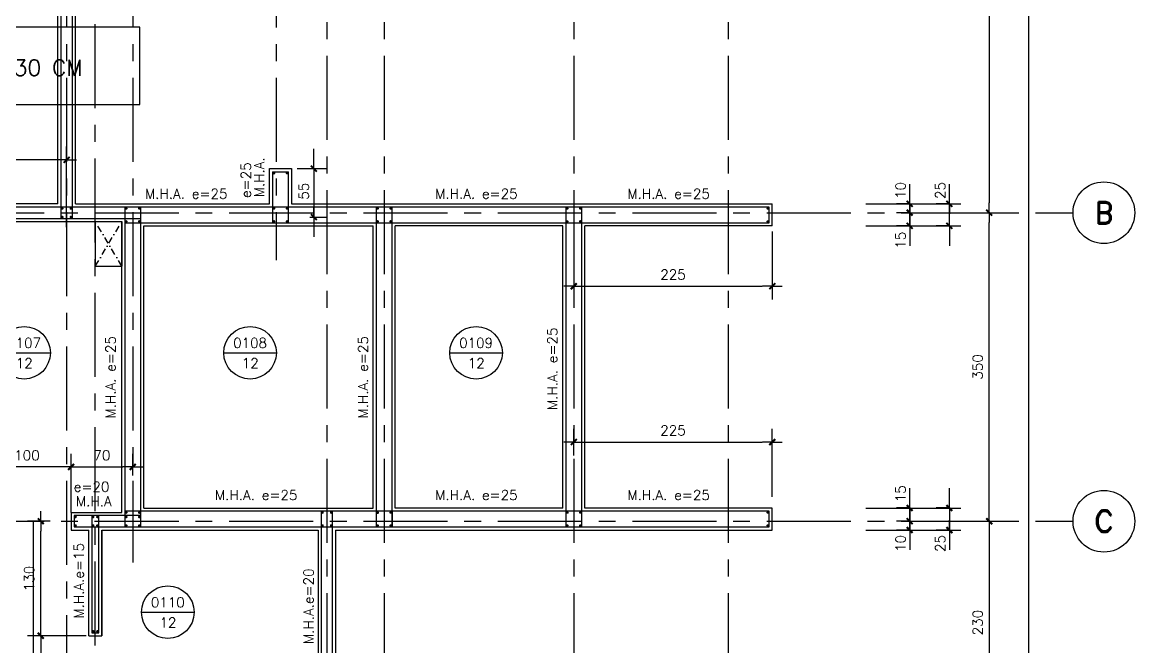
# Model space of a CAD drawing. Header units: millimetres. Extents: x -656862 to -653478, y 91928 to 96737.
# Drawn here: x -654740 to -653479, y 95235 to 95944 of the extents above; entities that cross this region are included whole.
import ezdxf
from ezdxf.enums import TextEntityAlignment as Align

# ---------------------------------------------------------------- set-up
doc = ezdxf.new("R2010")
doc.units = ezdxf.units.MM
doc.header["$LTSCALE"] = 30
doc.linetypes.add('CENTER', pattern=[50.8, 31.75, -6.35, 6.35, -6.35])
doc.linetypes.add('DASHDOT', pattern=[1, 0.5, -0.25, 0, -0.25])
for name, color, linetype in [('A-LINEA 015', 6, 'Continuous'), ('BORDE DE LOSAS', 3, 'Continuous'), ('COTAS', 5, 'Continuous'), ('Cotas2', 1, 'Continuous'), ('EJES', 1, 'CENTER'), ('MALLA', 1, 'Continuous'), ('MUROS', 5, 'Continuous'), ('revision', 1, 'Continuous'), ('TEXTOS1', 9, 'Continuous'), ('VANOS', 8, 'DASHDOT')]:
    doc.layers.add(name, color=color, linetype=linetype)
doc.styles.add('ROMAND', font='romand')
doc.styles.add('ROMANS', font='romans')
doc.dimstyles.new('ING-50', dxfattribs={"dimscale": 5, "dimtxt": 2.25, "dimasz": 2.25, "dimexe": 3, "dimexo": 0, "dimgap": 1.5, "dimtad": 1, "dimdec": 1, "dimzin": 12, "dimdsep": 46, "dimtxsty": 'ROMANS', "dimblk1": 'TICK1', "dimblk2": 'TICK1', "dimsah": 1, "dimcen": 0.09, "dimclrd": 2, "dimclre": 1, "dimclrt": 3, "dimadec": 1, "dimazin": 3, "dimtfac": 1, "dimtdec": 1, "dimtix": 1, "dimtmove": 2, "dimatfit": 3, "dimfxl": 3, "dimtolj": 1, "dimtzin": 12, "dimarcsym": 0})

# ---------------------------------------------------------------- blocks, each defined once
blk = doc.blocks.new('EJE-1')
at = {"color": 3, "linetype": 'Continuous'}
blk.add_circle((0, 0), 35, dxfattribs=at)
at = {"color": 5, "linetype": 'Continuous', "style": 'ROMAND'}
blk.add_attdef('0', text='', height=25, dxfattribs=at).set_placement((0.2, 0), align=Align.MIDDLE)
blk = doc.blocks.new('TICK1')
at = {"color": 2}
for points in [[(0, 0), (-1, 0)], [(0, 0), (1, 0)]]:
    blk.add_lwpolyline(points, dxfattribs=at)
at = {"color": 2, "const_width": 0.2}
blk.add_lwpolyline([(-0.3, -0.3), (0.3, 0.3)], dxfattribs=at)
blk = doc.blocks.new('*D25')
at = {"layer": 'COTAS', "color": 1, "lineweight": -2}
for p, q in [((-653648.2, 96227.4), (-653628.7, 96227.4)), ((-653648.2, 95727.5), (-653628.7, 95727.5))]:
    blk.add_line(p, q, dxfattribs=at)
at = {"layer": 'COTAS', "color": 2, "lineweight": -2}
blk.add_line((-653643.7, 96216.2), (-653643.7, 95738.7), dxfattribs=at)
at = {"layer": 'Defpoints', "color": 0}
for p in [(-653648.2, 96227.4), (-653648.2, 95727.5), (-653643.7, 95727.5)]:
    blk.add_point(p, dxfattribs=at)
at = {"layer": 'COTAS', "color": 2, "lineweight": -2, "xscale": 11.25, "yscale": 11.25, "zscale": 11.25}
for p, rotation in [((-653643.7, 96227.4), 90), ((-653643.7, 95727.5), 270)]:
    blk.add_blockref('TICK1', p, dxfattribs=dict(at, rotation=rotation))
at = {"layer": 'COTAS', "color": 3, "insert": (-653656.8, 95977.5), "char_height": 11.25, "attachment_point": 5, "rotation": 90, "style": 'ROMANS'}
blk.add_mtext('\\A1;500', dxfattribs=at)
blk = doc.blocks.new('*D26')
at = {"layer": 'COTAS', "color": 1, "lineweight": -2}
for p, q in [((-653648.2, 95727.5), (-653628.7, 95727.5)), ((-653648.2, 95377.5), (-653628.7, 95377.5))]:
    blk.add_line(p, q, dxfattribs=at)
at = {"layer": 'COTAS', "color": 2, "lineweight": -2}
blk.add_line((-653643.7, 95388.7), (-653643.7, 95716.2), dxfattribs=at)
at = {"layer": 'Defpoints', "color": 0}
for p in [(-653648.2, 95727.5), (-653643.7, 95727.5), (-653648.2, 95377.5)]:
    blk.add_point(p, dxfattribs=at)
at = {"layer": 'COTAS', "color": 2, "lineweight": -2, "xscale": 11.25, "yscale": 11.25, "zscale": 11.25}
for p, rotation in [((-653643.7, 95727.5), 90), ((-653643.7, 95377.5), 270)]:
    blk.add_blockref('TICK1', p, dxfattribs=dict(at, rotation=rotation))
at = {"layer": 'COTAS', "color": 3, "insert": (-653656.8, 95552.5), "char_height": 11.25, "attachment_point": 5, "rotation": 90, "style": 'ROMANS'}
blk.add_mtext('\\A1;350', dxfattribs=at)
blk = doc.blocks.new('*D27')
at = {"layer": 'COTAS', "color": 1, "lineweight": -2}
for p, q in [((-653648.2, 95377.5), (-653628.7, 95377.5)), ((-653648.2, 95147.5), (-653628.7, 95147.5))]:
    blk.add_line(p, q, dxfattribs=at)
at = {"layer": 'COTAS', "color": 2, "lineweight": -2}
blk.add_line((-653643.7, 95366.2), (-653643.7, 95158.7), dxfattribs=at)
at = {"layer": 'Defpoints', "color": 0}
for p in [(-653648.2, 95377.5), (-653648.2, 95147.5), (-653643.7, 95147.5)]:
    blk.add_point(p, dxfattribs=at)
at = {"layer": 'COTAS', "color": 2, "lineweight": -2, "xscale": 11.25, "yscale": 11.25, "zscale": 11.25}
for p, rotation in [((-653643.7, 95377.5), 90), ((-653643.7, 95147.5), 270)]:
    blk.add_blockref('TICK1', p, dxfattribs=dict(at, rotation=rotation))
at = {"layer": 'COTAS', "color": 3, "insert": (-653656.8, 95262.5), "char_height": 11.25, "attachment_point": 5, "rotation": 90, "style": 'ROMANS'}
blk.add_mtext('\\A1;230', dxfattribs=at)
blk = doc.blocks.new('*D34')
at = {"layer": 'COTAS', "color": 1, "lineweight": -2}
for p, q in [((-653603.2, 96327.5), (-653583.7, 96327.5)), ((-653603.2, 93347.5), (-653583.7, 93347.5))]:
    blk.add_line(p, q, dxfattribs=at)
at = {"layer": 'COTAS', "color": 2, "lineweight": -2}
blk.add_line((-653598.7, 93358.7), (-653598.7, 96316.2), dxfattribs=at)
at = {"layer": 'Defpoints', "color": 0}
for p in [(-653603.2, 96327.5), (-653598.7, 96327.5), (-653603.2, 93347.5)]:
    blk.add_point(p, dxfattribs=at)
at = {"layer": 'COTAS', "color": 2, "lineweight": -2, "xscale": 11.25, "yscale": 11.25, "zscale": 11.25}
for p, rotation in [((-653598.7, 96327.5), 90), ((-653598.7, 93347.5), 270)]:
    blk.add_blockref('TICK1', p, dxfattribs=dict(at, rotation=rotation))
at = {"layer": 'COTAS', "color": 3, "insert": (-653611.8, 94837.5), "char_height": 11.25, "attachment_point": 5, "rotation": 90, "style": 'ROMANS'}
blk.add_mtext('\\A1;2980', dxfattribs=at)
blk = doc.blocks.new('*D101')
at = {"layer": 'COTAS', "color": 1, "lineweight": -2, "ltscale": 0.5}
for p, q in [((-655189.7, 95787.5), (-655189.7, 95802.5)), ((-654689.7, 95711.1), (-654689.7, 95802.5))]:
    blk.add_line(p, q, dxfattribs=at)
at = {"layer": 'COTAS', "color": 2, "lineweight": -2, "ltscale": 0.5}
blk.add_line((-654701, 95787.5), (-655178.5, 95787.5), dxfattribs=at)
at = {"layer": 'Defpoints', "color": 0, "ltscale": 0.5}
for p in [(-655189.7, 95787.5), (-655189.7, 95787.5), (-654689.7, 95711.1)]:
    blk.add_point(p, dxfattribs=at)
at = {"layer": 'COTAS', "color": 2, "lineweight": -2, "ltscale": 0.5, "xscale": 11.25, "yscale": 11.25, "zscale": 11.25, "rotation": 180}
blk.add_blockref('TICK1', (-655189.7, 95787.5), dxfattribs=at)
at = {"layer": 'COTAS', "color": 2, "lineweight": -2, "ltscale": 0.5, "xscale": 11.25, "yscale": 11.25, "zscale": 11.25}
blk.add_blockref('TICK1', (-654689.7, 95787.5), dxfattribs=at)
at = {"layer": 'COTAS', "color": 3, "ltscale": 0.5, "insert": (-654939.7, 95800.6), "char_height": 11.25, "attachment_point": 5, "style": 'ROMANS'}
blk.add_mtext('\\A1;500', dxfattribs=at)
blk = doc.blocks.new('*D112')
at = {"layer": 'COTAS', "color": 2, "lineweight": -2}
for p, q in [((-653688.9, 95748.7), (-653688.9, 95760)), ((-653688.9, 95712.5), (-653688.9, 95737.5)), ((-653688.9, 95701.2), (-653688.9, 95690))]:
    blk.add_line(p, q, dxfattribs=at)
at = {"layer": 'COTAS', "color": 1, "lineweight": -2}
for p, q in [((-653688.7, 95737.5), (-653703.9, 95737.5)), ((-653688.9, 95712.5), (-653703.9, 95712.5))]:
    blk.add_line(p, q, dxfattribs=at)
at = {"layer": 'Defpoints', "color": 0}
for p in [(-653688.9, 95737.5), (-653688.7, 95737.5), (-653688.9, 95712.5)]:
    blk.add_point(p, dxfattribs=at)
at = {"layer": 'COTAS', "color": 2, "lineweight": -2, "xscale": 11.25, "yscale": 11.25, "zscale": 11.25}
for p, rotation in [((-653688.9, 95737.5), 270), ((-653688.9, 95712.5), 90)]:
    blk.add_blockref('TICK1', p, dxfattribs=dict(at, rotation=rotation))
at = {"layer": 'COTAS', "color": 3, "insert": (-653699.2, 95752.7), "char_height": 11.25, "attachment_point": 5, "rotation": 90, "style": 'ROMANS'}
blk.add_mtext('\\A1;25', dxfattribs=at)
blk = doc.blocks.new('*D131')
at = {"layer": 'COTAS', "color": 2, "lineweight": -2}
for p, q in [((-654409.4, 95788.7), (-654409.4, 95800)), ((-654409.4, 95777.5), (-654409.4, 95722.5)), ((-654409.4, 95711.2), (-654409.4, 95700))]:
    blk.add_line(p, q, dxfattribs=at)
at = {"layer": 'COTAS', "color": 1, "lineweight": -2}
for p, q in [((-654428.5, 95777.5), (-654394.4, 95777.5)), ((-654413.9, 95722.5), (-654394.4, 95722.5))]:
    blk.add_line(p, q, dxfattribs=at)
at = {"layer": 'Defpoints', "color": 0}
for p in [(-654428.5, 95777.5), (-654413.9, 95722.5), (-654409.4, 95722.5)]:
    blk.add_point(p, dxfattribs=at)
at = {"layer": 'COTAS', "color": 2, "lineweight": -2, "xscale": 11.25, "yscale": 11.25, "zscale": 11.25}
for p, rotation in [((-654409.4, 95777.5), 270), ((-654409.4, 95722.5), 90)]:
    blk.add_blockref('TICK1', p, dxfattribs=dict(at, rotation=rotation))
at = {"layer": 'COTAS', "color": 3, "insert": (-654420.9, 95751.8), "char_height": 11.25, "attachment_point": 5, "rotation": 90, "style": 'ROMANS'}
blk.add_mtext('\\A1;55', dxfattribs=at)
blk = doc.blocks.new('*D136')
at = {"layer": 'COTAS', "color": 2, "lineweight": -2}
for p, q in [((-653733.9, 95748.7), (-653733.9, 95760)), ((-653733.9, 95727.5), (-653733.9, 95737.5)), ((-653733.9, 95716.2), (-653733.9, 95705))]:
    blk.add_line(p, q, dxfattribs=at)
at = {"layer": 'COTAS', "color": 1, "lineweight": -2}
for p, q in [((-653733.7, 95737.5), (-653748.9, 95737.5)), ((-653733.8, 95727.5), (-653748.9, 95727.5))]:
    blk.add_line(p, q, dxfattribs=at)
at = {"layer": 'Defpoints', "color": 0}
for p in [(-653733.9, 95737.5), (-653733.7, 95737.5), (-653733.8, 95727.5)]:
    blk.add_point(p, dxfattribs=at)
at = {"layer": 'COTAS', "color": 2, "lineweight": -2, "xscale": 11.25, "yscale": 11.25, "zscale": 11.25}
for p, rotation in [((-653733.9, 95737.5), 270), ((-653733.9, 95727.5), 90)]:
    blk.add_blockref('TICK1', p, dxfattribs=dict(at, rotation=rotation))
at = {"layer": 'COTAS', "color": 3, "insert": (-653744.2, 95752.7), "char_height": 11.25, "attachment_point": 5, "rotation": 90, "style": 'ROMANS'}
blk.add_mtext('\\A1;10', dxfattribs=at)
blk = doc.blocks.new('*D137')
at = {"layer": 'COTAS', "color": 2, "lineweight": -2}
for p, q in [((-653733.9, 95738.7), (-653733.9, 95750)), ((-653733.9, 95712.5), (-653733.9, 95727.5)), ((-653733.9, 95701.2), (-653733.9, 95690))]:
    blk.add_line(p, q, dxfattribs=at)
at = {"layer": 'COTAS', "color": 1, "lineweight": -2}
for p, q in [((-653733.4, 95727.5), (-653748.9, 95727.5)), ((-653733.5, 95712.5), (-653748.9, 95712.5))]:
    blk.add_line(p, q, dxfattribs=at)
at = {"layer": 'Defpoints', "color": 0}
for p in [(-653733.9, 95727.5), (-653733.4, 95727.5), (-653733.5, 95712.5)]:
    blk.add_point(p, dxfattribs=at)
at = {"layer": 'COTAS', "color": 2, "lineweight": -2, "xscale": 11.25, "yscale": 11.25, "zscale": 11.25}
for p, rotation in [((-653733.9, 95727.5), 270), ((-653733.9, 95712.5), 90)]:
    blk.add_blockref('TICK1', p, dxfattribs=dict(at, rotation=rotation))
at = {"layer": 'COTAS', "color": 3, "insert": (-653744.2, 95696.3), "char_height": 11.25, "attachment_point": 5, "rotation": 90, "style": 'ROMANS'}
blk.add_mtext('\\A1;15', dxfattribs=at)
blk = doc.blocks.new('*D140')
at = {"layer": 'COTAS', "color": 2, "lineweight": -2}
for p, q in [((-653688.9, 95403.7), (-653688.9, 95415)), ((-653688.9, 95392.5), (-653688.9, 95367.5)), ((-653688.9, 95356.2), (-653688.9, 95345))]:
    blk.add_line(p, q, dxfattribs=at)
at = {"layer": 'COTAS', "color": 1, "lineweight": -2}
for p, q in [((-653688.9, 95392.5), (-653703.9, 95392.5)), ((-653688.7, 95367.5), (-653703.9, 95367.5))]:
    blk.add_line(p, q, dxfattribs=at)
at = {"layer": 'Defpoints', "color": 0}
for p in [(-653688.9, 95392.5), (-653688.9, 95367.5), (-653688.7, 95367.5)]:
    blk.add_point(p, dxfattribs=at)
at = {"layer": 'COTAS', "color": 2, "lineweight": -2, "xscale": 11.25, "yscale": 11.25, "zscale": 11.25}
for p, rotation in [((-653688.9, 95392.5), 270), ((-653688.9, 95367.5), 90)]:
    blk.add_blockref('TICK1', p, dxfattribs=dict(at, rotation=rotation))
at = {"layer": 'COTAS', "color": 3, "insert": (-653699.2, 95352.2), "char_height": 11.25, "attachment_point": 5, "rotation": 90, "style": 'ROMANS'}
blk.add_mtext('\\A1;25', dxfattribs=at)
blk = doc.blocks.new('*D138')
at = {"layer": 'COTAS', "color": 2, "lineweight": -2}
for p, q in [((-653733.9, 95388.7), (-653733.9, 95400)), ((-653733.9, 95377.5), (-653733.9, 95367.5)), ((-653733.9, 95356.2), (-653733.9, 95345))]:
    blk.add_line(p, q, dxfattribs=at)
at = {"layer": 'COTAS', "color": 1, "lineweight": -2}
for p, q in [((-653733.8, 95377.5), (-653748.9, 95377.5)), ((-653733.7, 95367.5), (-653748.9, 95367.5))]:
    blk.add_line(p, q, dxfattribs=at)
at = {"layer": 'Defpoints', "color": 0}
for p in [(-653733.8, 95377.5), (-653733.9, 95367.5), (-653733.7, 95367.5)]:
    blk.add_point(p, dxfattribs=at)
at = {"layer": 'COTAS', "color": 2, "lineweight": -2, "xscale": 11.25, "yscale": 11.25, "zscale": 11.25}
for p, rotation in [((-653733.9, 95377.5), 270), ((-653733.9, 95367.5), 90)]:
    blk.add_blockref('TICK1', p, dxfattribs=dict(at, rotation=rotation))
at = {"layer": 'COTAS', "color": 3, "insert": (-653744.2, 95352.2), "char_height": 11.25, "attachment_point": 5, "rotation": 90, "style": 'ROMANS'}
blk.add_mtext('\\A1;10', dxfattribs=at)
blk = doc.blocks.new('*D139')
at = {"layer": 'COTAS', "color": 2, "lineweight": -2}
for p, q in [((-653733.9, 95403.7), (-653733.9, 95415)), ((-653733.9, 95392.5), (-653733.9, 95377.5)), ((-653733.9, 95366.2), (-653733.9, 95355))]:
    blk.add_line(p, q, dxfattribs=at)
at = {"layer": 'COTAS', "color": 1, "lineweight": -2}
for p, q in [((-653733.5, 95392.5), (-653748.9, 95392.5)), ((-653733.4, 95377.5), (-653748.9, 95377.5))]:
    blk.add_line(p, q, dxfattribs=at)
at = {"layer": 'Defpoints', "color": 0}
for p in [(-653733.5, 95392.5), (-653733.9, 95377.5), (-653733.4, 95377.5)]:
    blk.add_point(p, dxfattribs=at)
at = {"layer": 'COTAS', "color": 2, "lineweight": -2, "xscale": 11.25, "yscale": 11.25, "zscale": 11.25}
for p, rotation in [((-653733.9, 95392.5), 270), ((-653733.9, 95377.5), 90)]:
    blk.add_blockref('TICK1', p, dxfattribs=dict(at, rotation=rotation))
at = {"layer": 'COTAS', "color": 3, "insert": (-653744.2, 95408.6), "char_height": 11.25, "attachment_point": 5, "rotation": 90, "style": 'ROMANS'}
blk.add_mtext('\\A1;15', dxfattribs=at)
blk = doc.blocks.new('*D146')
at = {"layer": 'COTAS', "color": 1, "lineweight": -2}
for p, q in [((-654114.7, 95451.9), (-654114.7, 95482.3)), ((-653889.7, 95405.2), (-653889.7, 95482.3))]:
    blk.add_line(p, q, dxfattribs=at)
at = {"layer": 'COTAS', "color": 2, "lineweight": -2}
blk.add_line((-654103.5, 95467.3), (-653901, 95467.3), dxfattribs=at)
at = {"layer": 'Defpoints', "color": 0}
for p in [(-653889.7, 95467.3), (-654114.7, 95451.9), (-653889.7, 95405.2)]:
    blk.add_point(p, dxfattribs=at)
at = {"layer": 'COTAS', "color": 2, "lineweight": -2, "xscale": 11.25, "yscale": 11.25, "zscale": 11.25, "rotation": 180}
blk.add_blockref('TICK1', (-654114.7, 95467.3), dxfattribs=at)
at = {"layer": 'COTAS', "color": 2, "lineweight": -2, "xscale": 11.25, "yscale": 11.25, "zscale": 11.25}
blk.add_blockref('TICK1', (-653889.7, 95467.3), dxfattribs=at)
at = {"layer": 'COTAS', "color": 3, "insert": (-654002.2, 95480.5), "char_height": 11.25, "attachment_point": 5, "style": 'ROMANS'}
blk.add_mtext('\\A1;225', dxfattribs=at)
blk = doc.blocks.new('*D147')
at = {"layer": 'COTAS', "color": 1, "lineweight": -2}
for p, q in [((-653889.7, 95706.2), (-653889.7, 95629.1)), ((-654114.7, 95659.6), (-654114.7, 95629.1))]:
    blk.add_line(p, q, dxfattribs=at)
at = {"layer": 'COTAS', "color": 2, "lineweight": -2}
blk.add_line((-654103.5, 95644.1), (-653901, 95644.1), dxfattribs=at)
at = {"layer": 'Defpoints', "color": 0}
for p in [(-653889.7, 95706.2), (-654114.7, 95659.6), (-653889.7, 95644.1)]:
    blk.add_point(p, dxfattribs=at)
at = {"layer": 'COTAS', "color": 2, "lineweight": -2, "xscale": 11.25, "yscale": 11.25, "zscale": 11.25, "rotation": 180}
blk.add_blockref('TICK1', (-654114.7, 95644.1), dxfattribs=at)
at = {"layer": 'COTAS', "color": 2, "lineweight": -2, "xscale": 11.25, "yscale": 11.25, "zscale": 11.25}
blk.add_blockref('TICK1', (-653889.7, 95644.1), dxfattribs=at)
at = {"layer": 'COTAS', "color": 3, "insert": (-654002.2, 95657.3), "char_height": 11.25, "attachment_point": 5, "style": 'ROMANS'}
blk.add_mtext('\\A1;225', dxfattribs=at)
blk = doc.blocks.new('losa-ne')
at = {"color": 5, "linetype": 'Continuous'}
blk.add_line((-29.8, 0), (29.7, 0), dxfattribs=at)
at = {"color": 3, "linetype": 'Continuous'}
blk.add_circle((0, 0), 29.8, dxfattribs=at)
at = {"color": 3, "linetype": 'Continuous', "style": 'ROMANS'}
for tag, p in [('N%%DL', (0, 5.6)), ('ESP', (0.2, -17.4))]:
    blk.add_attdef(tag, text='', height=11.2, dxfattribs=at).set_placement(p, align=Align.CENTER)
blk = doc.blocks.new('*D173')
at = {"layer": 'COTAS', "color": 1, "lineweight": -2}
for p, q in [((-654684.7, 95387.5), (-654684.7, 95454.1)), ((-654614.7, 95429.5), (-654614.7, 95454.1))]:
    blk.add_line(p, q, dxfattribs=at)
at = {"layer": 'COTAS', "color": 2, "lineweight": -2}
blk.add_line((-654673.5, 95439.1), (-654626, 95439.1), dxfattribs=at)
at = {"layer": 'Defpoints', "color": 0}
for p in [(-654614.7, 95439.1), (-654614.7, 95429.5), (-654684.7, 95387.5)]:
    blk.add_point(p, dxfattribs=at)
at = {"layer": 'COTAS', "color": 2, "lineweight": -2, "xscale": 11.25, "yscale": 11.25, "zscale": 11.25, "rotation": 180}
blk.add_blockref('TICK1', (-654684.7, 95439.1), dxfattribs=at)
at = {"layer": 'COTAS', "color": 2, "lineweight": -2, "xscale": 11.25, "yscale": 11.25, "zscale": 11.25}
blk.add_blockref('TICK1', (-654614.7, 95439.1), dxfattribs=at)
at = {"layer": 'COTAS', "color": 3, "insert": (-654649.7, 95452.2), "char_height": 11.25, "attachment_point": 5, "style": 'ROMANS'}
blk.add_mtext('\\A1;70', dxfattribs=at)
blk = doc.blocks.new('*D174')
at = {"layer": 'COTAS', "color": 1, "lineweight": -2}
for p, q in [((-654784.7, 95421.5), (-654784.7, 95454.1)), ((-654684.7, 95387.5), (-654684.7, 95454.1))]:
    blk.add_line(p, q, dxfattribs=at)
at = {"layer": 'COTAS', "color": 2, "lineweight": -2}
blk.add_line((-654696, 95439.1), (-654773.5, 95439.1), dxfattribs=at)
at = {"layer": 'Defpoints', "color": 0}
for p in [(-654784.7, 95439.1), (-654784.7, 95421.5), (-654684.7, 95387.5)]:
    blk.add_point(p, dxfattribs=at)
at = {"layer": 'COTAS', "color": 2, "lineweight": -2, "xscale": 11.25, "yscale": 11.25, "zscale": 11.25, "rotation": 180}
blk.add_blockref('TICK1', (-654784.7, 95439.1), dxfattribs=at)
at = {"layer": 'COTAS', "color": 2, "lineweight": -2, "xscale": 11.25, "yscale": 11.25, "zscale": 11.25}
blk.add_blockref('TICK1', (-654684.7, 95439.1), dxfattribs=at)
at = {"layer": 'COTAS', "color": 3, "insert": (-654734.7, 95452.2), "char_height": 11.25, "attachment_point": 5, "style": 'ROMANS'}
blk.add_mtext('\\A1;100', dxfattribs=at)
blk = doc.blocks.new('*D175')
at = {"layer": 'COTAS', "color": 1, "lineweight": -2}
for p, q in [((-654708.3, 95377.5), (-654734, 95377.5)), ((-654667.4, 95247.5), (-654734, 95247.5))]:
    blk.add_line(p, q, dxfattribs=at)
at = {"layer": 'COTAS', "color": 2, "lineweight": -2}
blk.add_line((-654719, 95258.7), (-654719, 95366.2), dxfattribs=at)
at = {"layer": 'Defpoints', "color": 0}
for p in [(-654719, 95377.5), (-654708.3, 95377.5), (-654667.4, 95247.5)]:
    blk.add_point(p, dxfattribs=at)
at = {"layer": 'COTAS', "color": 2, "lineweight": -2, "xscale": 11.25, "yscale": 11.25, "zscale": 11.25}
for p, rotation in [((-654719, 95377.5), 90), ((-654719, 95247.5), 270)]:
    blk.add_blockref('TICK1', p, dxfattribs=dict(at, rotation=rotation))
at = {"layer": 'COTAS', "color": 3, "insert": (-654732.2, 95312.5), "char_height": 11.25, "attachment_point": 5, "rotation": 90, "style": 'ROMANS'}
blk.add_mtext('\\A1;130', dxfattribs=at)
blk = doc.blocks.new('*D176')
at = {"layer": 'COTAS', "color": 1, "lineweight": -2}
for p, q in [((-654667.4, 95247.5), (-654734, 95247.5)), ((-654708.3, 95147.5), (-654734, 95147.5))]:
    blk.add_line(p, q, dxfattribs=at)
at = {"layer": 'COTAS', "color": 2, "lineweight": -2}
blk.add_line((-654719, 95236.2), (-654719, 95158.7), dxfattribs=at)
at = {"layer": 'Defpoints', "color": 0}
for p in [(-654667.4, 95247.5), (-654719, 95147.5), (-654708.3, 95147.5)]:
    blk.add_point(p, dxfattribs=at)
at = {"layer": 'COTAS', "color": 2, "lineweight": -2, "xscale": 11.25, "yscale": 11.25, "zscale": 11.25}
for p, rotation in [((-654719, 95247.5), 90), ((-654719, 95147.5), 270)]:
    blk.add_blockref('TICK1', p, dxfattribs=dict(at, rotation=rotation))
at = {"layer": 'COTAS', "color": 3, "insert": (-654732.2, 95189.4), "char_height": 11.25, "attachment_point": 5, "rotation": 90, "style": 'ROMANS'}
blk.add_mtext('\\A1;100', dxfattribs=at)

msp = doc.modelspace()

# ---------------------------------------------------------------- linework, layer by layer
at = {"ltscale": 0.5}
for p, q in [((-654684.715, 95387.452), (-654684.715, 95367.452)), ((-654664.715, 95247.452), (-654664.715, 95367.452)), ((-654649.715, 95247.452), (-654649.715, 95367.452))]:
    msp.add_line(p, q, dxfattribs=at)
at = {"layer": 'BORDE DE LOSAS', "ltscale": 0.2}
for p, q in [((-654657.215, 95717.452), (-654657.215, 95666.952)), ((-654627.215, 95717.452), (-654627.215, 95666.952)), ((-654657.215, 95666.952), (-654627.215, 95666.952))]:
    msp.add_line(p, q, dxfattribs=at)
at = {"layer": 'Cotas2'}
for p, q in [((-653783.715, 95737.452), (-653675.719, 95737.452)), ((-653783.715, 95712.452), (-653675.719, 95712.452)), ((-653783.715, 95392.452), (-653675.719, 95392.452)), ((-653783.715, 95367.452), (-653675.719, 95367.452))]:
    msp.add_line(p, q, dxfattribs=at)
at = {"layer": 'EJES', "ltscale": 0.1}
for p, q in [((-654394.715, 96667.452), (-654394.715, 93007.452)), ((-654329.715, 96667.452), (-654329.715, 93007.452)), ((-654114.715, 96667.452), (-654114.715, 93007.452)), ((-653939.715, 96667.452), (-653939.715, 93007.452)), ((-654689.715, 96642.452), (-654689.715, 93007.452)), ((-654657.215, 95236.458), (-654657.215, 96642.452)), ((-654614.715, 96642.452), (-654614.715, 95330.696)), ((-654452.215, 96642.452), (-654452.215, 95673.649)), ((-656791.536, 95727.452), (-653548.715, 95727.452)), ((-656791.536, 95377.452), (-653548.715, 95377.452))]:
    msp.add_line(p, q, dxfattribs=at)
at = {"layer": 'MALLA', "ltscale": 0.5}
for p, q in [((-654696.215, 96233.95), (-654696.215, 95720.952)), ((-654683.215, 95720.952), (-654683.215, 96233.95)), ((-654456.215, 95773.952), (-654456.215, 95715.952)), ((-654456.215, 95773.952), (-654438.215, 95773.952)), ((-654438.215, 95715.952), (-654438.215, 95773.952)), ((-653893.215, 95733.952), (-655516.215, 95733.952)), ((-654605.715, 95733.952), (-654623.715, 95733.952)), ((-654623.715, 95733.952), (-654623.715, 95370.952)), ((-654605.715, 95370.952), (-654605.715, 95733.952)), ((-654338.715, 95733.952), (-654338.715, 95370.952)), ((-654320.715, 95715.952), (-654320.715, 95733.952)), ((-654320.715, 95370.952), (-654320.715, 95733.952)), ((-654123.715, 95733.952), (-654123.715, 95370.952)), ((-654105.715, 95733.952), (-654123.715, 95733.952)), ((-654105.715, 95715.952), (-654105.715, 95733.952)), ((-654105.715, 95370.952), (-654105.715, 95733.952)), ((-653893.215, 95715.952), (-653893.215, 95733.952)), ((-655516.215, 95720.952), (-654605.715, 95720.952)), ((-654696.215, 95720.952), (-654683.215, 95720.952)), ((-654623.715, 95715.952), (-653893.215, 95715.952)), ((-654605.715, 95383.952), (-654681.215, 95383.952)), ((-654681.215, 95383.952), (-654681.215, 95370.952)), ((-654653.215, 95383.952), (-654661.215, 95383.952)), ((-654661.215, 95383.952), (-654661.215, 95250.952)), ((-654653.215, 95250.952), (-654653.215, 95383.952)), ((-653893.215, 95388.952), (-654623.715, 95388.952)), ((-654388.215, 95388.952), (-654401.215, 95388.952)), ((-654401.215, 95388.952), (-654401.215, 94870.952)), ((-654388.215, 94870.952), (-654388.215, 95388.952)), ((-654320.715, 95370.952), (-654320.715, 95388.952)), ((-654320.715, 95388.952), (-654320.715, 95370.952)), ((-654105.715, 95370.952), (-654105.715, 95388.952)), ((-653893.215, 95370.952), (-653893.215, 95388.952)), ((-653893.215, 95370.952), (-653893.215, 95388.952)), ((-654681.215, 95370.952), (-653893.215, 95370.952)), ((-654623.715, 95370.952), (-654605.715, 95370.952)), ((-654338.715, 95370.952), (-654320.715, 95370.952)), ((-654123.715, 95370.952), (-654105.715, 95370.952)), ((-654661.215, 95250.952), (-654653.215, 95250.952))]:
    msp.add_line(p, q, dxfattribs=at)
at = {"layer": 'MALLA', "ltscale": 0.5, "const_width": 1.5}
for points in [[(-654455.374, 95772.318, 1), (-654453.874, 95772.318, 1)], [(-654440.556, 95772.361, 1), (-654439.056, 95772.361, 1)], [(-654695.374, 95732.273, 1), (-654693.874, 95732.273, 1)], [(-654695.374, 95722.543, 1), (-654693.874, 95722.543, 1)], [(-654685.556, 95732.273, 1), (-654684.056, 95732.273, 1)], [(-654685.556, 95722.543, 1), (-654684.056, 95722.543, 1)], [(-654622.874, 95732.361, 1), (-654621.374, 95732.361, 1)], [(-654608.056, 95732.361, 1), (-654606.556, 95732.361, 1)], [(-654455.374, 95732.346, 1), (-654453.874, 95732.346, 1)], [(-654440.556, 95732.346, 1), (-654439.056, 95732.346, 1)], [(-654337.874, 95732.361, 1), (-654336.374, 95732.361, 1)], [(-654323.056, 95732.361, 1), (-654321.556, 95732.361, 1)], [(-654323.056, 95732.361, 1), (-654321.556, 95732.361, 1)], [(-654122.874, 95732.361, 1), (-654121.374, 95732.361, 1)], [(-654108.056, 95732.361, 1), (-654106.556, 95732.361, 1)], [(-654108.056, 95732.361, 1), (-654106.556, 95732.361, 1)], [(-653895.556, 95732.37, 1), (-653894.056, 95732.37, 1)], [(-654622.874, 95717.545, 1), (-654621.374, 95717.545, 1)], [(-654608.056, 95717.545, 1), (-654606.556, 95717.545, 1)], [(-654455.374, 95717.543, 1), (-654453.874, 95717.543, 1)], [(-654440.556, 95717.543, 1), (-654439.056, 95717.543, 1)], [(-654337.874, 95717.611, 1), (-654336.374, 95717.611, 1)], [(-654323.056, 95717.543, 1), (-654321.556, 95717.543, 1)], [(-654122.874, 95717.487, 1), (-654121.374, 95717.487, 1)], [(-654108.056, 95717.543, 1), (-654106.556, 95717.543, 1)], [(-653895.556, 95717.478, 1), (-653894.056, 95717.478, 1)], [(-654680.374, 95382.361, 1), (-654678.874, 95382.361, 1)], [(-654680.374, 95382.361, 1), (-654678.874, 95382.361, 1)], [(-654660.374, 95382.361, 1), (-654658.874, 95382.361, 1)], [(-654655.556, 95382.361, 1), (-654654.056, 95382.361, 1)], [(-654622.874, 95387.345, 1), (-654621.374, 95387.345, 1)], [(-654622.874, 95382.305, 1), (-654621.374, 95382.305, 1)], [(-654608.056, 95387.345, 1), (-654606.556, 95387.345, 1)], [(-654608.056, 95382.305, 1), (-654606.556, 95382.305, 1)], [(-654400.374, 95387.361, 1), (-654398.874, 95387.361, 1)], [(-654390.556, 95387.361, 1), (-654389.056, 95387.361, 1)], [(-654337.874, 95387.165, -1), (-654336.374, 95387.165, -1)], [(-654323.056, 95387.361, 1), (-654321.556, 95387.361, 1)], [(-654323.056, 95387.361, -1), (-654321.556, 95387.361, -1)], [(-654122.758, 95387.361, 1), (-654121.258, 95387.361, 1)], [(-654108.056, 95387.361, 1), (-654106.556, 95387.361, 1)], [(-653895.556, 95387.361, 1), (-653894.056, 95387.361, 1)], [(-654680.374, 95372.543, 1), (-654678.874, 95372.543, 1)], [(-654660.374, 95372.586, 1), (-654658.874, 95372.586, 1)], [(-654655.556, 95372.586, 1), (-654654.056, 95372.586, 1)], [(-654622.874, 95372.543, 1), (-654621.374, 95372.543, 1)], [(-654608.056, 95372.543, 1), (-654606.556, 95372.543, 1)], [(-654400.374, 95372.485, 1), (-654398.874, 95372.485, 1)], [(-654390.556, 95372.485, 1), (-654389.056, 95372.485, 1)], [(-654337.874, 95372.543, 1), (-654336.374, 95372.543, 1)], [(-654337.874, 95372.543, -1), (-654336.374, 95372.543, -1)], [(-654323.056, 95372.543, 1), (-654321.556, 95372.543, 1)], [(-654323.056, 95372.543, 1), (-654321.556, 95372.543, 1)], [(-654323.056, 95372.543, -1), (-654321.556, 95372.543, -1)], [(-654323.056, 95372.543, -1), (-654321.556, 95372.543, -1)], [(-654122.874, 95372.543, 1), (-654121.374, 95372.543, 1)], [(-654108.056, 95372.543, 1), (-654106.556, 95372.543, 1)], [(-654108.056, 95372.543, 1), (-654106.556, 95372.543, 1)], [(-653895.556, 95372.543, 1), (-653894.056, 95372.543, 1)], [(-653895.556, 95372.543, 1), (-653894.056, 95372.543, 1)], [(-654660.374, 95252.543, 1), (-654658.874, 95252.543, 1)], [(-654655.556, 95252.543, 1), (-654654.056, 95252.543, 1)]]:
    msp.add_lwpolyline(points, format="xyb", close=True, dxfattribs=at)
at = {"layer": 'MUROS', "ltscale": 0.5}
for p, q in [((-654679.715, 95737.452), (-654679.715, 96237.45)), ((-654699.715, 95737.452), (-654699.715, 96217.45)), ((-654684.715, 95387.452), (-654684.715, 95367.452)), ((-653889.715, 95367.452), (-653889.715, 95392.452)), ((-654664.715, 95247.452), (-654664.715, 95367.452)), ((-654649.715, 95367.452), (-654649.715, 95247.452)), ((-654384.715, 95367.452), (-653889.715, 95367.452))]:
    msp.add_line(p, q, dxfattribs=at)
at = {"layer": 'MUROS'}
for p, q in [((-654459.715, 95737.452), (-654459.715, 95777.452)), ((-654459.715, 95777.452), (-654434.715, 95777.452)), ((-654434.715, 95777.452), (-654434.715, 95737.452)), ((-654699.715, 95737.452), (-655519.715, 95737.452)), ((-654679.715, 95737.452), (-654459.715, 95737.452)), ((-654434.715, 95737.452), (-653889.715, 95737.452)), ((-653889.715, 95712.452), (-653889.715, 95737.452)), ((-654837.215, 95717.452), (-654627.215, 95717.452)), ((-654627.215, 95387.452), (-654627.215, 95717.452)), ((-654602.215, 95712.452), (-654342.215, 95712.452)), ((-654602.215, 95392.452), (-654602.215, 95712.452)), ((-654342.215, 95392.452), (-654342.215, 95712.452)), ((-654317.215, 95392.452), (-654317.215, 95712.452)), ((-654127.215, 95712.452), (-654317.215, 95712.452)), ((-654127.215, 95392.452), (-654127.215, 95712.452)), ((-653889.715, 95712.452), (-654102.215, 95712.452)), ((-654102.215, 95392.452), (-654102.215, 95712.452)), ((-654684.715, 95387.452), (-654627.215, 95387.452)), ((-654602.215, 95392.452), (-654342.215, 95392.452)), ((-654127.215, 95392.452), (-654317.215, 95392.452)), ((-653889.715, 95392.452), (-654102.215, 95392.452)), ((-654684.715, 95367.452), (-654664.715, 95367.452)), ((-654649.715, 95367.452), (-654404.715, 95367.452)), ((-654664.715, 95247.452), (-654649.715, 95247.452))]:
    msp.add_line(p, q, dxfattribs=at)
at = {"layer": 'MUROS', "ltscale": 0.15}
for p, q in [((-654404.715, 95367.452), (-654404.715, 95157.452)), ((-654384.715, 95367.452), (-654384.715, 95157.452))]:
    msp.add_line(p, q, dxfattribs=at)
at = {"layer": 'revision', "ltscale": 0.5}
msp.add_line((-654727.123, 94447.452), (-654727.123, 95377.452), dxfattribs=at)
at = {"layer": 'TEXTOS1'}
for p, q in [((-654606.79, 95938.012), (-655169.727, 95938.012)), ((-654606.79, 95850.122), (-654606.79, 95938.012)), ((-655169.727, 95850.122), (-654606.79, 95850.122))]:
    msp.add_line(p, q, dxfattribs=at)
at = {"layer": 'VANOS', "ltscale": 0.5}
for p, q in [((-654627.215, 95666.952), (-654657.215, 95717.452)), ((-654657.215, 95666.952), (-654627.215, 95717.452))]:
    msp.add_line(p, q, dxfattribs=at)

# ---------------------------------------------------------------- block references
at = {"layer": 'A-LINEA 015', "ltscale": 0.5}
for p, values in [((-653513.715, 95727.452), {'0': 'B'}), ((-653513.715, 95377.452), {'0': 'C'})]:
    msp.add_blockref('EJE-1', p, dxfattribs=at).add_auto_attribs(values)
at = {"layer": 'TEXTOS1', "ltscale": 0.5}
for p, values in [((-654737.948, 95568.589), {'N%%DL': '0107', 'ESP': '12'}), ((-654481.734, 95568.589), {'N%%DL': '0108', 'ESP': '12'}), ((-654225.496, 95568.589), {'N%%DL': '0109', 'ESP': '12'}), ((-654575.032, 95274.271), {'N%%DL': '0110', 'ESP': '12'})]:
    msp.add_blockref('losa-ne', p, dxfattribs=at).add_auto_attribs(values)

# ---------------------------------------------------------------- texts
at = {"layer": 'TEXTOS1', "style": 'ROMANS'}
for s, height, p in [('ALTURA MAXIMA DE TIERRA H=30 CM', 18, (-654895.316, 95882.911)), ('M.H.A. e=25', 11.25, (-654554.106, 95743.381)), ('M.H.A. e=25', 11.25, (-654225.092, 95743.381)), ('M.H.A. e=25', 11.25, (-654007.162, 95743.381)), ('e=20', 11.25, (-654661.463, 95410.918)), ('M.H.A. e=25', 11.25, (-654474.82, 95401.578)), ('M.H.A. e=25', 11.25, (-654225.092, 95401.578)), ('M.H.A. e=25', 11.25, (-654007.162, 95401.578)), ('M.H.A', 11.25, (-654658.898, 95394.521))]:
    msp.add_text(s, height=height, dxfattribs=at).set_placement(p, align=Align.CENTER)
for s, p in [('M.H.A.', (-654465.694, 95767.617)), ('e=25', (-654480.806, 95764.378)), ('M.H.A. e=25', (-654133.377, 95550.377)), ('M.H.A. e=25', (-654634.242, 95540.757)), ('M.H.A. e=25', (-654348.05, 95540.757)), ('M.H.A.e=15', (-654670.246, 95309.883)), ('M.H.A.e=20', (-654409.739, 95281.006))]:
    msp.add_text(s, height=11.25, rotation=90, dxfattribs=at).set_placement(p, align=Align.CENTER)

# ---------------------------------------------------------------- dimensions: what is measured, and where the dimension line sits
at = {"layer": 'COTAS'}
for base, p1, p2, angle, picture, middle in [((-653598.715, 96327.452), (-653603.215, 93347.452), (-653603.215, 96327.452), 90, '*D34', (-653611.84, 94837.452)), ((-653643.715, 95727.452), (-653648.215, 96227.45), (-653648.215, 95727.452), 270, '*D25', (-653656.84, 95977.451)), ((-653643.715, 95727.452), (-653648.215, 95377.452), (-653648.215, 95727.452), 90, '*D26', (-653656.84, 95552.452)), ((-654784.715, 95439.054), (-654684.715, 95387.452), (-654784.715, 95421.51), 180, '*D174', (-654734.715, 95452.179)), ((-654719.026, 95377.452), (-654667.424, 95247.452), (-654708.294, 95377.452), 270, '*D175', (-654732.151, 95312.452)), ((-653643.715, 95147.452), (-653648.215, 95377.452), (-653648.215, 95147.452), 270, '*D27', (-653656.84, 95262.452))]:
    dim = msp.add_linear_dim(base=base, p1=p1, p2=p2, angle=angle, dimstyle='ING-50', dxfattribs=at)
    dim.commit()
    dim.dimension.update_dxf_attribs({"geometry": picture, "text_midpoint": middle})
at = {"layer": 'COTAS', "ltscale": 0.5}
dim = msp.add_linear_dim(base=(-655189.715, 95787.452), p1=(-654689.715, 95711.116), p2=(-655189.715, 95787.452), angle=180, dimstyle='ING-50', dxfattribs=at)
dim.commit()
dim.dimension.update_dxf_attribs({"geometry": '*D101', "text_midpoint": (-654939.715, 95800.577)})
at = {"layer": 'COTAS'}
for base, p1, p2, angle, picture, middle in [((-654409.374, 95722.452), (-654428.535, 95777.452), (-654413.874, 95722.452), 270, '*D131', (-654420.881, 95751.795)), ((-653733.866, 95737.452), (-653733.775, 95727.452), (-653733.715, 95737.452), 90, '*D136', (-653744.161, 95752.657)), ((-653688.866, 95737.452), (-653688.866, 95712.452), (-653688.715, 95737.452), 90, '*D112', (-653699.161, 95752.657)), ((-653733.866, 95727.452), (-653733.468, 95712.452), (-653733.377, 95727.452), 90, '*D137', (-653744.161, 95696.276)), ((-653733.866, 95377.452), (-653733.468, 95392.452), (-653733.377, 95377.452), 270, '*D139', (-653744.161, 95408.628)), ((-653688.866, 95367.452), (-653688.866, 95392.452), (-653688.715, 95367.452), 270, '*D140', (-653699.161, 95352.247)), ((-653733.866, 95367.452), (-653733.775, 95377.452), (-653733.715, 95367.452), 270, '*D138', (-653744.161, 95352.247)), ((-654719.026, 95147.452), (-654667.424, 95247.452), (-654708.294, 95147.452), 90, '*D176', (-654732.151, 95189.395))]:
    dim = msp.add_linear_dim(base=base, p1=p1, p2=p2, angle=angle, dimstyle='ING-50', dxfattribs=at)
    dim.commit()
    dim.dimension.update_dxf_attribs({"geometry": picture, "text_midpoint": middle, "dimtype": 160})
for base, p1, p2, picture, middle in [((-653889.715, 95644.141), (-654114.715, 95659.606), (-653889.715, 95706.223), '*D147', (-654002.215, 95657.266)), ((-653889.715, 95467.332), (-654114.715, 95451.867), (-653889.715, 95405.25), '*D146', (-654002.215, 95480.457)), ((-654614.715, 95439.054), (-654684.715, 95387.452), (-654614.715, 95429.502), '*D173', (-654649.715, 95452.179))]:
    dim = msp.add_linear_dim(base=base, p1=p1, p2=p2, dimstyle='ING-50', dxfattribs=at)
    dim.commit()
    dim.dimension.update_dxf_attribs({"geometry": picture, "text_midpoint": middle})

doc.saveas('drawing.dxf')
